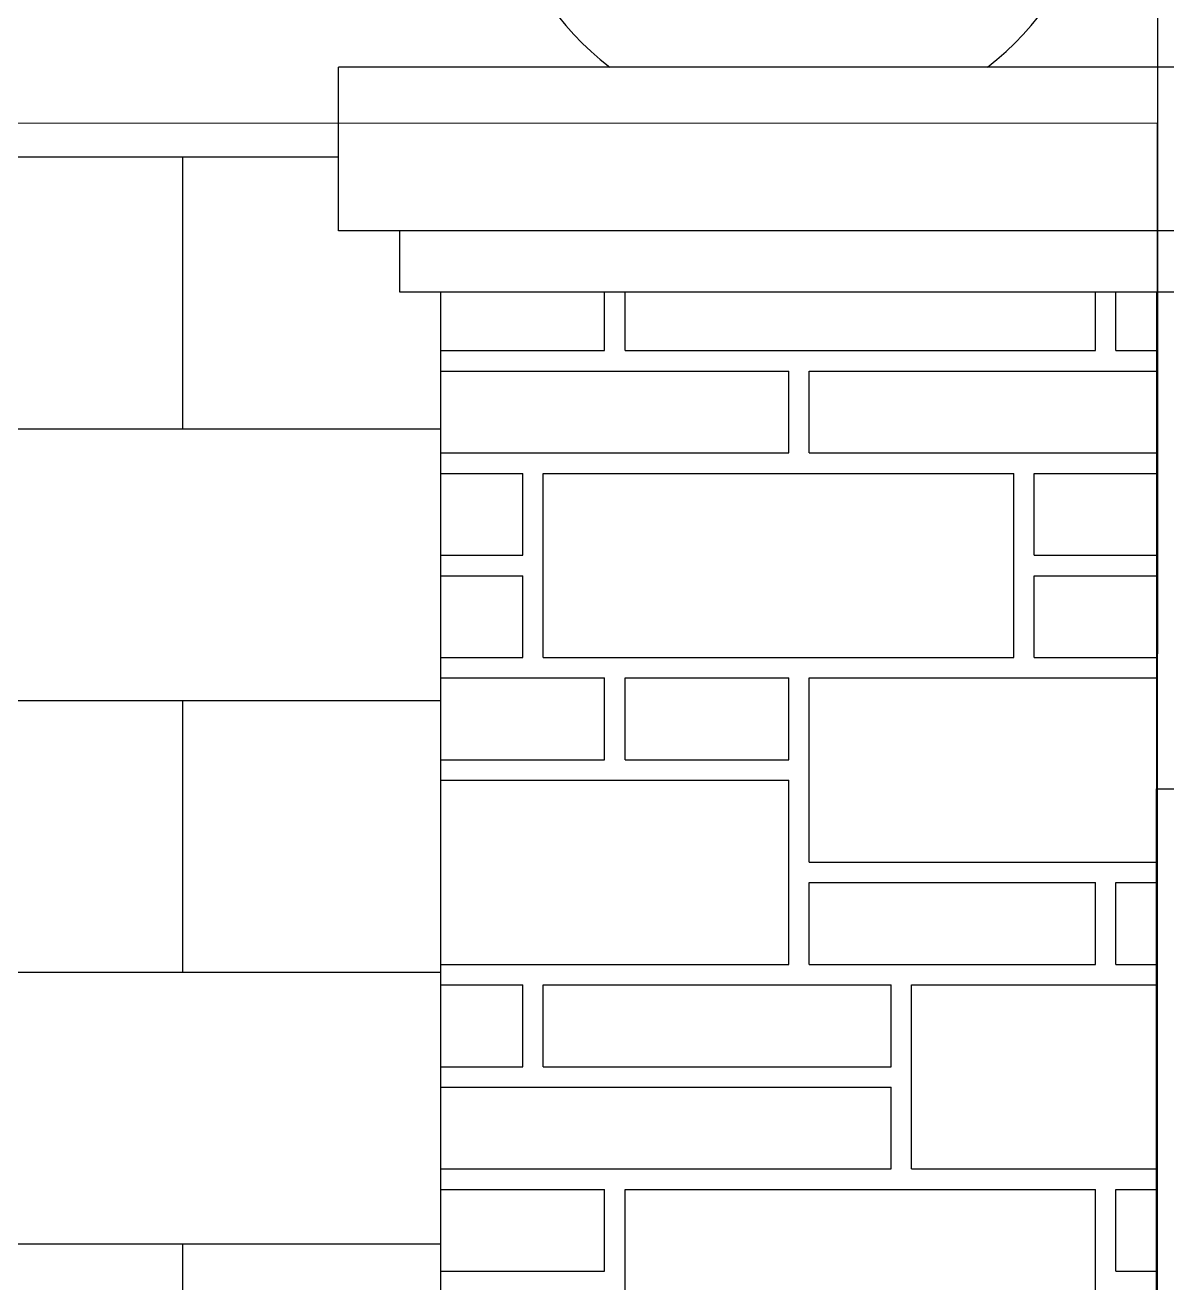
# Model space of a CAD drawing. Header units: inches. Extents: x 13054 to 48691, y 5623 to 20391.
# Drawn here: x 48341.29 to 48359.15, y 18835.4 to 18855.07 of the extents above; entities that cross this region are included whole.
import ezdxf

# ---------------------------------------------------------------- set-up
doc = ezdxf.new("R2010")
doc.units = ezdxf.units.IN
doc.header["$MEASUREMENT"] = 0

msp = doc.modelspace()

# ---------------------------------------------------------------- hatches: boundary and pattern name
at = {"transparency": 33554687}
h = msp.add_hatch(dxfattribs=at)
h.set_pattern_fill('BRICK', color=26, scale=17)
h.paths.add_polyline_path([(48347.784, 18850.888), (48347.145, 18850.888), (48347.145, 18851.848), (48346.185, 18851.848), (48346.185, 18853.536), (48236.027, 18853.566), (48236.01, 18793.566), (48346.188, 18793.536), (48346.188, 18798.133), (48347.788, 18798.133), (48347.788, 18799.929)])
h.paths.add_polyline_path([(48578.006, 18853.475), (48467.788, 18853.504), (48467.788, 18851.848), (48466.828, 18851.848), (48466.828, 18850.888), (48466.189, 18850.888), (48466.185, 18798.133), (48467.785, 18798.133), (48467.785, 18793.533), (48467.788, 18793.533), (48577.99, 18793.478)])

# ---------------------------------------------------------------- linework, layer by layer
at = {"transparency": 33554483}
for p, q in [((48359.01, 18889.046), (48358.984, 18793.533)), ((48358.986, 18793.533), (48359, 18853.533))]:
    msp.add_line(p, q, dxfattribs=at)
for p, q in [((48360.583, 18854.408), (48346.185, 18854.408)), ((48346.185, 18851.848), (48346.185, 18854.408)), ((48236.027, 18853.566), (48359, 18853.533)), ((48360.583, 18851.848), (48346.185, 18851.848)), ((48347.784, 18850.888), (48347.788, 18798.133)), ((48358.986, 18850.888), (48358.986, 18801.529)), ((48358.986, 18793.533), (48358.986, 18843.124))]:
    msp.add_line(p, q)
at = {"color": 251}
msp.add_line((48347.145, 18850.888), (48347.145, 18851.848), dxfattribs=at)
at = {"color": 26}
for p, q in [((48359.623, 18850.888), (48347.145, 18850.888)), ((48350.351, 18849.975), (48350.351, 18850.888)), ((48350.671, 18849.975), (48350.671, 18850.888)), ((48358.03, 18849.975), (48358.03, 18850.888)), ((48358.35, 18849.975), (48358.35, 18850.888)), ((48347.784, 18849.975), (48350.351, 18849.975)), ((48350.671, 18849.975), (48358.03, 18849.975)), ((48358.35, 18849.975), (48358.986, 18849.975)), ((48347.784, 18849.655), (48353.231, 18849.655)), ((48353.231, 18848.375), (48353.231, 18849.655)), ((48353.551, 18849.655), (48358.986, 18849.655)), ((48353.551, 18848.375), (48353.551, 18849.655)), ((48347.784, 18848.375), (48353.231, 18848.375)), ((48353.551, 18848.375), (48358.986, 18848.375)), ((48347.784, 18848.055), (48349.071, 18848.055)), ((48349.071, 18846.775), (48349.071, 18848.055)), ((48349.391, 18848.055), (48356.751, 18848.055)), ((48349.391, 18845.176), (48349.391, 18848.055)), ((48356.751, 18845.176), (48356.751, 18848.055)), ((48357.07, 18848.055), (48358.986, 18848.055)), ((48357.07, 18846.775), (48357.07, 18848.055)), ((48347.784, 18846.775), (48349.071, 18846.775)), ((48357.07, 18846.775), (48358.986, 18846.775)), ((48347.784, 18846.455), (48349.071, 18846.455)), ((48349.071, 18845.176), (48349.071, 18846.455)), ((48357.07, 18846.455), (48358.986, 18846.455)), ((48357.07, 18845.176), (48357.07, 18846.455)), ((48347.784, 18845.176), (48349.071, 18845.176)), ((48349.391, 18845.176), (48356.751, 18845.176)), ((48357.07, 18845.176), (48358.986, 18845.176)), ((48347.784, 18844.856), (48350.351, 18844.856)), ((48350.351, 18843.576), (48350.351, 18844.856)), ((48350.671, 18844.856), (48353.231, 18844.856)), ((48350.671, 18843.576), (48350.671, 18844.856)), ((48353.231, 18843.576), (48353.231, 18844.856)), ((48353.551, 18844.856), (48358.986, 18844.856)), ((48353.551, 18841.976), (48353.551, 18844.856)), ((48347.784, 18843.576), (48350.351, 18843.576)), ((48350.671, 18843.576), (48353.231, 18843.576)), ((48347.784, 18843.256), (48353.231, 18843.256)), ((48353.231, 18840.376), (48353.231, 18843.256)), ((48353.551, 18841.976), (48358.986, 18841.976)), ((48353.551, 18841.656), (48358.03, 18841.656)), ((48353.551, 18840.376), (48353.551, 18841.656)), ((48358.03, 18840.376), (48358.03, 18841.656)), ((48358.35, 18841.656), (48358.986, 18841.656)), ((48358.35, 18840.376), (48358.35, 18841.656)), ((48347.784, 18840.376), (48353.231, 18840.376)), ((48353.551, 18840.376), (48358.03, 18840.376)), ((48358.35, 18840.376), (48358.986, 18840.376)), ((48347.785, 18840.056), (48349.071, 18840.056)), ((48349.071, 18838.776), (48349.071, 18840.056)), ((48349.391, 18840.056), (48354.831, 18840.056)), ((48349.391, 18838.776), (48349.391, 18840.056)), ((48354.831, 18838.776), (48354.831, 18840.056)), ((48355.151, 18840.056), (48358.986, 18840.056)), ((48355.151, 18837.177), (48355.151, 18840.056)), ((48347.785, 18838.776), (48349.071, 18838.776)), ((48349.391, 18838.776), (48354.831, 18838.776)), ((48347.785, 18838.456), (48354.831, 18838.456)), ((48354.831, 18837.177), (48354.831, 18838.456)), ((48347.785, 18837.177), (48354.831, 18837.177)), ((48355.151, 18837.177), (48358.986, 18837.177)), ((48347.785, 18836.857), (48350.351, 18836.857)), ((48350.351, 18835.577), (48350.351, 18836.857)), ((48350.671, 18836.857), (48358.03, 18836.857)), ((48350.671, 18833.977), (48350.671, 18836.857)), ((48358.03, 18833.977), (48358.03, 18836.857)), ((48358.35, 18836.857), (48358.986, 18836.857)), ((48358.35, 18835.577), (48358.35, 18836.857)), ((48347.785, 18835.577), (48350.351, 18835.577)), ((48358.35, 18835.577), (48358.986, 18835.577))]:
    msp.add_line(p, q, dxfattribs=at)
at = {"ltscale": 5}
msp.add_line((48358.986, 18793.533), (48358.986, 18843.124), dxfattribs=at)
msp.add_lwpolyline([(48358.986, 18843.124, 0.06637), (48382.986, 18846.324, -0.06637), (48406.986, 18849.524)], format="xyb", dxfattribs=at)
msp.add_arc((48353.384, 18858.2), 4.807, 307.9192, 232.0808)

doc.saveas('drawing.dxf')
